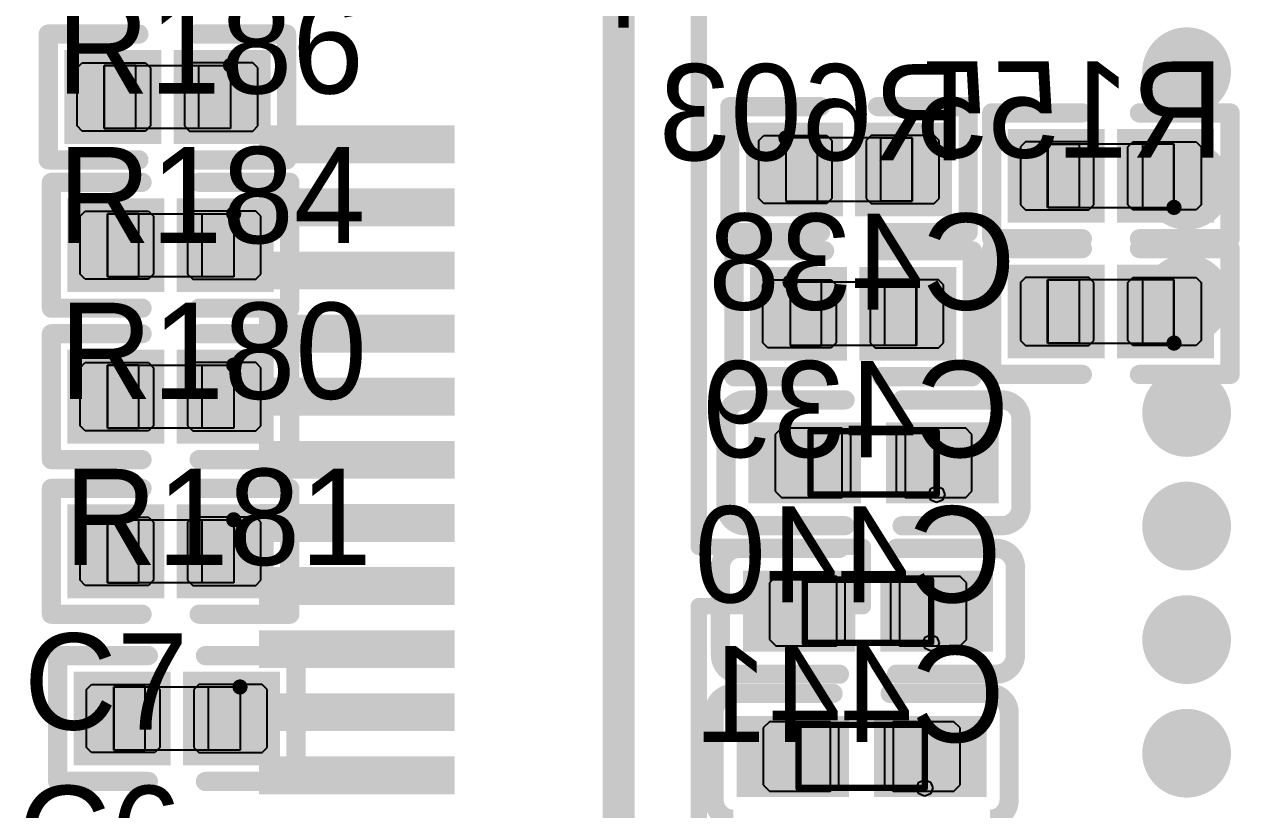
# Model space of a CAD drawing. Header units: millimetres. Extents: x 892 to 1144, y 1011 to 1123.
# Drawn here: x 938.07 to 947.7, y 1080.6 to 1086.83 of the extents above; entities that cross this region are included whole.
import ezdxf

# ---------------------------------------------------------------- set-up
doc = ezdxf.new("R2010")
doc.units = ezdxf.units.MM
for name, color, linetype in [('BottomLayer', 5, 'Continuous'), ('BottomOverlay', 54, 'Continuous'), ('BottomPaste', 16, 'Continuous'), ('BottomSolder', 6, 'Continuous'), ('Mechanical12', 56, 'Continuous'), ('Mechanical15', 56, 'Continuous'), ('Mechanical4', 56, 'Continuous'), ('Mechanical5', 56, 'Continuous'), ('Mechanical6', 56, 'Continuous'), ('TopLayer', 1, 'Continuous'), ('TopOverlay', 2, 'Continuous'), ('TopPaste', 8, 'Continuous'), ('TopSolder', 216, 'Continuous')]:
    doc.layers.add(name, color=color, linetype=linetype)

msp = doc.modelspace()

# ---------------------------------------------------------------- linework, layer by layer
at = {"layer": 'BottomLayer'}
for points in [[(941.475, 1085.725), (941.475, 1086.025), (939.925, 1085.725), (939.925, 1086.025)], [(943.8844, 1085.405), (944.45, 1085.405), (943.8844, 1085.945), (944.45, 1085.945)], [(944.75, 1085.405), (945.3156, 1085.405), (944.75, 1085.945), (945.3156, 1085.945)], [(946.525, 1085.895), (945.9594, 1085.895), (946.525, 1085.355), (945.9594, 1085.355)], [(947.3906, 1085.895), (946.825, 1085.895), (947.3906, 1085.355), (946.825, 1085.355)], [(941.475, 1085.225), (941.475, 1085.525), (939.925, 1085.225), (939.925, 1085.525)], [(941.475, 1084.725), (941.475, 1085.025), (939.925, 1084.725), (939.925, 1085.025)], [(943.9172, 1084.262), (944.4828, 1084.262), (943.9172, 1084.802), (944.4828, 1084.802)], [(944.7828, 1084.262), (945.3485, 1084.262), (944.7828, 1084.802), (945.3485, 1084.802)], [(946.525, 1084.82), (945.9594, 1084.82), (946.525, 1084.28), (945.9594, 1084.28)], [(947.3906, 1084.82), (946.825, 1084.82), (947.3906, 1084.28), (946.825, 1084.28)], [(941.475, 1084.225), (941.475, 1084.525), (939.925, 1084.225), (939.925, 1084.525)], [(941.475, 1083.725), (941.475, 1084.025), (939.925, 1083.725), (939.925, 1084.025)], [(944.6443, 1083.621), (943.8542, 1083.621), (944.6443, 1083.081), (943.8542, 1083.081)], [(945.7345, 1083.621), (944.9444, 1083.621), (945.7345, 1083.081), (944.9444, 1083.081)], [(941.475, 1083.225), (941.475, 1083.525), (939.925, 1083.225), (939.925, 1083.525)], [(941.475, 1082.725), (941.475, 1083.025), (939.925, 1082.725), (939.925, 1083.025)], [(941.475, 1082.225), (941.475, 1082.525), (939.925, 1082.225), (939.925, 1082.525)], [(944.6, 1082.445), (943.8099, 1082.445), (944.6, 1081.905), (943.8099, 1081.905)], [(945.6901, 1082.445), (944.9, 1082.445), (945.6901, 1081.905), (944.9, 1081.905)], [(941.475, 1081.725), (941.475, 1082.025), (939.925, 1081.725), (939.925, 1082.025)], [(941.475, 1081.225), (941.475, 1081.525), (939.925, 1081.225), (939.925, 1081.525)], [(944.55, 1081.295), (943.7599, 1081.295), (944.55, 1080.755), (943.7599, 1080.755)], [(945.6401, 1081.295), (944.85, 1081.295), (945.6401, 1080.755), (944.85, 1080.755)], [(941.475, 1080.725), (941.475, 1081.025), (939.925, 1080.725), (939.925, 1081.025)]]:
    msp.add_solid(points, dxfattribs=at)
at = {"layer": 'BottomOverlay', "const_width": 0.1524}
for points in [[(943.6558, 1086.1736), (944.3738, 1086.1736)], [(943.6558, 1085.1764), (943.6558, 1086.1736)], [(944.8262, 1086.1736), (945.5442, 1086.1736)], [(945.5442, 1085.1764), (945.5442, 1086.1736)], [(945.7308, 1085.1264), (945.7308, 1086.1236)], [(945.7308, 1086.1236), (946.4488, 1086.1236)], [(946.9012, 1086.1236), (947.6192, 1086.1236)], [(947.6192, 1085.1264), (947.6192, 1086.1236)], [(943.6558, 1085.1764), (944.3738, 1085.1764)], [(944.8262, 1085.1764), (945.5442, 1085.1764)], [(945.7308, 1085.1264), (946.4488, 1085.1264)], [(946.9012, 1085.1264), (947.6192, 1085.1264)], [(943.6886, 1085.0306), (944.4066, 1085.0306)], [(943.6886, 1084.0334), (943.6886, 1085.0306)], [(944.859, 1085.0306), (945.5771, 1085.0306)], [(945.5771, 1084.0334), (945.5771, 1085.0306)], [(945.7308, 1084.0514), (945.7308, 1085.0486)], [(945.7308, 1085.0486), (946.4488, 1085.0486)], [(946.9012, 1085.0486), (947.6192, 1085.0486)], [(947.6192, 1084.0514), (947.6192, 1085.0486)], [(943.6886, 1084.0334), (944.4066, 1084.0334)], [(944.859, 1084.0334), (945.5771, 1084.0334)], [(945.7308, 1084.0514), (946.4488, 1084.0514)], [(946.9012, 1084.0514), (947.6192, 1084.0514)], [(943.7781, 1083.8496), (944.5681, 1083.8496)], [(945.0206, 1083.8496), (945.8107, 1083.8496)], [(943.6257, 1083.0048), (943.6257, 1083.6972)], [(945.9631, 1083.0048), (945.9631, 1083.6972)], [(943.7781, 1082.8524), (944.5681, 1082.8524)], [(945.0206, 1082.8524), (945.8107, 1082.8524)], [(943.7337, 1082.6736), (944.5238, 1082.6736)], [(944.9762, 1082.6736), (945.7663, 1082.6736)], [(943.5813, 1081.8288), (943.5813, 1082.5212)], [(945.9187, 1081.8288), (945.9187, 1082.5212)], [(943.7337, 1081.6764), (944.5238, 1081.6764)], [(944.9762, 1081.6764), (945.7663, 1081.6764)], [(943.6837, 1081.5236), (944.4738, 1081.5236)], [(944.9262, 1081.5236), (945.7163, 1081.5236)], [(943.5313, 1080.6788), (943.5313, 1081.3712)], [(945.8687, 1080.6788), (945.8687, 1081.3712)]]:
    msp.add_lwpolyline(points, dxfattribs=at)
at = {"layer": 'BottomOverlay', "const_width": 0.0762}
for points in [[(943.6177, 1086.1736, 1), (943.6939, 1086.1736, 1)], [(943.6177, 1086.1736, 1), (943.6939, 1086.1736, 1)], [(944.3357, 1086.1736, 1), (944.4119, 1086.1736, 1)], [(944.7881, 1086.1736, 1), (944.8643, 1086.1736, 1)], [(945.5061, 1086.1736, 1), (945.5823, 1086.1736, 1)], [(945.5061, 1086.1736, 1), (945.5823, 1086.1736, 1)], [(945.6927, 1086.1236, 1), (945.7689, 1086.1236, 1)], [(945.6927, 1086.1236, 1), (945.7689, 1086.1236, 1)], [(946.4107, 1086.1236, 1), (946.4869, 1086.1236, 1)], [(946.8631, 1086.1236, 1), (946.9393, 1086.1236, 1)], [(947.5811, 1086.1236, 1), (947.6573, 1086.1236, 1)], [(947.5811, 1086.1236, 1), (947.6573, 1086.1236, 1)], [(943.6177, 1085.1764, 1), (943.6939, 1085.1764, 1)], [(943.6177, 1085.1764, 1), (943.6939, 1085.1764, 1)], [(944.3357, 1085.1764, 1), (944.4119, 1085.1764, 1)], [(944.7881, 1085.1764, 1), (944.8643, 1085.1764, 1)], [(945.5061, 1085.1764, 1), (945.5823, 1085.1764, 1)], [(945.5061, 1085.1764, 1), (945.5823, 1085.1764, 1)], [(945.6927, 1085.1264, 1), (945.7689, 1085.1264, 1)], [(945.6927, 1085.1264, 1), (945.7689, 1085.1264, 1)], [(946.4107, 1085.1264, 1), (946.4869, 1085.1264, 1)], [(946.8631, 1085.1264, 1), (946.9393, 1085.1264, 1)], [(947.5811, 1085.1264, 1), (947.6573, 1085.1264, 1)], [(947.5811, 1085.1264, 1), (947.6573, 1085.1264, 1)], [(943.6505, 1085.0306, 1), (943.7267, 1085.0306, 1)], [(943.6505, 1085.0306, 1), (943.7267, 1085.0306, 1)], [(944.3685, 1085.0306, 1), (944.4447, 1085.0306, 1)], [(944.8209, 1085.0306, 1), (944.8971, 1085.0306, 1)], [(945.539, 1085.0306, 1), (945.6152, 1085.0306, 1)], [(945.539, 1085.0306, 1), (945.6152, 1085.0306, 1)], [(945.6927, 1085.0486, 1), (945.7689, 1085.0486, 1)], [(945.6927, 1085.0486, 1), (945.7689, 1085.0486, 1)], [(946.4107, 1085.0486, 1), (946.4869, 1085.0486, 1)], [(946.8631, 1085.0486, 1), (946.9393, 1085.0486, 1)], [(947.5811, 1085.0486, 1), (947.6573, 1085.0486, 1)], [(947.5811, 1085.0486, 1), (947.6573, 1085.0486, 1)], [(943.6505, 1084.0334, 1), (943.7267, 1084.0334, 1)], [(943.6505, 1084.0334, 1), (943.7267, 1084.0334, 1)], [(944.3685, 1084.0334, 1), (944.4447, 1084.0334, 1)], [(944.8209, 1084.0334, 1), (944.8971, 1084.0334, 1)], [(945.539, 1084.0334, 1), (945.6152, 1084.0334, 1)], [(945.539, 1084.0334, 1), (945.6152, 1084.0334, 1)], [(945.6927, 1084.0514, 1), (945.7689, 1084.0514, 1)], [(945.6927, 1084.0514, 1), (945.7689, 1084.0514, 1)], [(946.4107, 1084.0514, 1), (946.4869, 1084.0514, 1)], [(946.8631, 1084.0514, 1), (946.9393, 1084.0514, 1)], [(947.5811, 1084.0514, 1), (947.6573, 1084.0514, 1)], [(947.5811, 1084.0514, 1), (947.6573, 1084.0514, 1)], [(943.74, 1083.8496, 1), (943.8162, 1083.8496, 1)], [(943.74, 1083.8496, 1), (943.8162, 1083.8496, 1)], [(944.53, 1083.8496, 1), (944.6062, 1083.8496, 1)], [(944.9825, 1083.8496, 1), (945.0587, 1083.8496, 1)], [(945.7726, 1083.8496, 1), (945.8488, 1083.8496, 1)], [(945.7726, 1083.8496, 1), (945.8488, 1083.8496, 1)], [(943.5876, 1083.6972, 1), (943.6638, 1083.6972, 1)], [(943.5876, 1083.6972, 1), (943.6638, 1083.6972, 1)], [(945.925, 1083.6972, 1), (946.0012, 1083.6972, 1)], [(945.925, 1083.6972, 1), (946.0012, 1083.6972, 1)], [(943.5876, 1083.0048, 1), (943.6638, 1083.0048, 1)], [(943.5876, 1083.0048, 1), (943.6638, 1083.0048, 1)], [(945.925, 1083.0048, 1), (946.0012, 1083.0048, 1)], [(945.925, 1083.0048, 1), (946.0012, 1083.0048, 1)], [(943.74, 1082.8524, 1), (943.8162, 1082.8524, 1)], [(943.74, 1082.8524, 1), (943.8162, 1082.8524, 1)], [(944.53, 1082.8524, 1), (944.6062, 1082.8524, 1)], [(944.9825, 1082.8524, 1), (945.0587, 1082.8524, 1)], [(945.7726, 1082.8524, 1), (945.8488, 1082.8524, 1)], [(945.7726, 1082.8524, 1), (945.8488, 1082.8524, 1)], [(943.6956, 1082.6736, 1), (943.7718, 1082.6736, 1)], [(943.6956, 1082.6736, 1), (943.7718, 1082.6736, 1)], [(944.4857, 1082.6736, 1), (944.5619, 1082.6736, 1)], [(944.9381, 1082.6736, 1), (945.0143, 1082.6736, 1)], [(945.7282, 1082.6736, 1), (945.8044, 1082.6736, 1)], [(945.7282, 1082.6736, 1), (945.8044, 1082.6736, 1)], [(943.5432, 1082.5212, 1), (943.6194, 1082.5212, 1)], [(943.5432, 1082.5212, 1), (943.6194, 1082.5212, 1)], [(945.8806, 1082.5212, 1), (945.9568, 1082.5212, 1)], [(945.8806, 1082.5212, 1), (945.9568, 1082.5212, 1)], [(943.5432, 1081.8288, 1), (943.6194, 1081.8288, 1)], [(943.5432, 1081.8288, 1), (943.6194, 1081.8288, 1)], [(945.8806, 1081.8288, 1), (945.9568, 1081.8288, 1)], [(945.8806, 1081.8288, 1), (945.9568, 1081.8288, 1)], [(943.6956, 1081.6764, 1), (943.7718, 1081.6764, 1)], [(943.6956, 1081.6764, 1), (943.7718, 1081.6764, 1)], [(944.4857, 1081.6764, 1), (944.5619, 1081.6764, 1)], [(944.9381, 1081.6764, 1), (945.0143, 1081.6764, 1)], [(945.7282, 1081.6764, 1), (945.8044, 1081.6764, 1)], [(945.7282, 1081.6764, 1), (945.8044, 1081.6764, 1)], [(943.6456, 1081.5236, 1), (943.7218, 1081.5236, 1)], [(943.6456, 1081.5236, 1), (943.7218, 1081.5236, 1)], [(944.4357, 1081.5236, 1), (944.5119, 1081.5236, 1)], [(944.8881, 1081.5236, 1), (944.9643, 1081.5236, 1)], [(945.6782, 1081.5236, 1), (945.7544, 1081.5236, 1)], [(945.6782, 1081.5236, 1), (945.7544, 1081.5236, 1)], [(943.4932, 1081.3712, 1), (943.5694, 1081.3712, 1)], [(943.4932, 1081.3712, 1), (943.5694, 1081.3712, 1)], [(945.8306, 1081.3712, 1), (945.9068, 1081.3712, 1)], [(945.8306, 1081.3712, 1), (945.9068, 1081.3712, 1)], [(943.4932, 1080.6788, 1), (943.5694, 1080.6788, 1)], [(943.4932, 1080.6788, 1), (943.5694, 1080.6788, 1)], [(945.8306, 1080.6788, 1), (945.9068, 1080.6788, 1)], [(945.8306, 1080.6788, 1), (945.9068, 1080.6788, 1)]]:
    msp.add_lwpolyline(points, format="xyb", close=True, dxfattribs=at)
at = {"layer": 'BottomOverlay', "const_width": 0.1524}
for points in [[(943.6257, 1083.6972, -0.414214), (943.7781, 1083.8496)], [(945.8107, 1083.8496, -0.414214), (945.9631, 1083.6972)], [(943.7781, 1082.8524, -0.414214), (943.6257, 1083.0048)], [(945.9631, 1083.0048, -0.414214), (945.8107, 1082.8524)], [(943.5813, 1082.5212, -0.414214), (943.7337, 1082.6736)], [(945.7663, 1082.6736, -0.414214), (945.9187, 1082.5212)], [(943.7337, 1081.6764, -0.414214), (943.5813, 1081.8288)], [(945.9187, 1081.8288, -0.414214), (945.7663, 1081.6764)], [(943.5313, 1081.3712, -0.414214), (943.6837, 1081.5236)], [(945.7163, 1081.5236, -0.414214), (945.8687, 1081.3712)], [(943.6837, 1080.5264, -0.414214), (943.5313, 1080.6788)], [(945.8687, 1080.6788, -0.414214), (945.7163, 1080.5264)]]:
    msp.add_lwpolyline(points, format="xyb", dxfattribs=at)
at = {"layer": 'BottomPaste'}
for p, q in [((943.8844, 1085.905), (943.9244, 1085.945)), ((943.9244, 1085.945), (944.425, 1085.945)), ((944.425, 1085.945), (944.465, 1085.905)), ((944.775, 1085.945), (944.735, 1085.905)), ((945.2756, 1085.945), (944.775, 1085.945)), ((945.3156, 1085.905), (945.2756, 1085.945)), ((943.8844, 1085.445), (943.8844, 1085.905)), ((944.465, 1085.905), (944.465, 1085.445)), ((944.735, 1085.905), (944.735, 1085.445)), ((945.3156, 1085.445), (945.3156, 1085.905)), ((945.9994, 1085.895), (945.9594, 1085.855)), ((945.9594, 1085.855), (945.9594, 1085.395)), ((946.5, 1085.895), (945.9994, 1085.895)), ((946.54, 1085.855), (946.5, 1085.895)), ((946.54, 1085.395), (946.54, 1085.855)), ((946.81, 1085.855), (946.85, 1085.895)), ((946.81, 1085.395), (946.81, 1085.855)), ((946.85, 1085.895), (947.3506, 1085.895)), ((947.3506, 1085.895), (947.3906, 1085.855)), ((947.3906, 1085.855), (947.3906, 1085.395)), ((943.9244, 1085.405), (943.8844, 1085.445)), ((944.465, 1085.445), (944.425, 1085.405)), ((944.735, 1085.445), (944.775, 1085.405)), ((945.2756, 1085.405), (945.3156, 1085.445)), ((944.425, 1085.405), (943.9244, 1085.405)), ((944.775, 1085.405), (945.2756, 1085.405)), ((945.9594, 1085.395), (945.9994, 1085.355)), ((945.9994, 1085.355), (946.5, 1085.355)), ((946.5, 1085.355), (946.54, 1085.395)), ((946.85, 1085.355), (946.81, 1085.395)), ((947.3506, 1085.355), (946.85, 1085.355)), ((947.3906, 1085.395), (947.3506, 1085.355)), ((943.9172, 1084.762), (943.9572, 1084.802)), ((943.9572, 1084.802), (944.4578, 1084.802)), ((944.4578, 1084.802), (944.4978, 1084.762)), ((944.8078, 1084.802), (944.7678, 1084.762)), ((945.3085, 1084.802), (944.8078, 1084.802)), ((945.3485, 1084.762), (945.3085, 1084.802)), ((945.9994, 1084.82), (945.9594, 1084.78)), ((945.9594, 1084.78), (945.9594, 1084.32)), ((946.5, 1084.82), (945.9994, 1084.82)), ((946.54, 1084.78), (946.5, 1084.82)), ((946.54, 1084.32), (946.54, 1084.78)), ((946.81, 1084.78), (946.85, 1084.82)), ((946.81, 1084.32), (946.81, 1084.78)), ((946.85, 1084.82), (947.3506, 1084.82)), ((947.3506, 1084.82), (947.3906, 1084.78)), ((947.3906, 1084.78), (947.3906, 1084.32)), ((943.9172, 1084.302), (943.9172, 1084.762)), ((944.4978, 1084.762), (944.4978, 1084.302)), ((944.7678, 1084.762), (944.7678, 1084.302)), ((945.3485, 1084.302), (945.3485, 1084.762)), ((943.9572, 1084.262), (943.9172, 1084.302)), ((944.4978, 1084.302), (944.4578, 1084.262)), ((944.7678, 1084.302), (944.8078, 1084.262)), ((945.3085, 1084.262), (945.3485, 1084.302)), ((945.9594, 1084.32), (945.9994, 1084.28)), ((946.5, 1084.28), (946.54, 1084.32)), ((946.85, 1084.28), (946.81, 1084.32)), ((947.3906, 1084.32), (947.3506, 1084.28)), ((944.4578, 1084.262), (943.9572, 1084.262)), ((944.8078, 1084.262), (945.3085, 1084.262)), ((945.9994, 1084.28), (946.5, 1084.28)), ((947.3506, 1084.28), (946.85, 1084.28)), ((944.0644, 1083.626), (944.0144, 1083.576)), ((944.5444, 1083.626), (944.0644, 1083.626)), ((944.6144, 1083.576), (944.5444, 1083.626)), ((945.0444, 1083.626), (944.9744, 1083.576)), ((945.5244, 1083.626), (945.0444, 1083.626)), ((945.5744, 1083.576), (945.5244, 1083.626)), ((944.0144, 1083.576), (944.0144, 1083.126)), ((944.6144, 1083.126), (944.6144, 1083.576)), ((944.9744, 1083.576), (944.9744, 1083.126)), ((945.5744, 1083.126), (945.5744, 1083.576)), ((944.0144, 1083.126), (944.0644, 1083.076)), ((944.5444, 1083.076), (944.6144, 1083.126)), ((944.9744, 1083.126), (945.0444, 1083.076)), ((945.5244, 1083.076), (945.5744, 1083.126)), ((944.0644, 1083.076), (944.5444, 1083.076)), ((945.0444, 1083.076), (945.5244, 1083.076)), ((944.02, 1082.45), (943.97, 1082.4)), ((943.97, 1082.4), (943.97, 1081.95)), ((944.5, 1082.45), (944.02, 1082.45)), ((944.57, 1082.4), (944.5, 1082.45)), ((944.57, 1081.95), (944.57, 1082.4)), ((945, 1082.45), (944.93, 1082.4)), ((944.93, 1082.4), (944.93, 1081.95)), ((945.48, 1082.45), (945, 1082.45)), ((945.53, 1082.4), (945.48, 1082.45)), ((945.53, 1081.95), (945.53, 1082.4)), ((943.97, 1081.95), (944.02, 1081.9)), ((944.02, 1081.9), (944.5, 1081.9)), ((944.5, 1081.9), (944.57, 1081.95)), ((944.93, 1081.95), (945, 1081.9)), ((945, 1081.9), (945.48, 1081.9)), ((945.48, 1081.9), (945.53, 1081.95)), ((943.97, 1081.3), (943.92, 1081.25)), ((944.45, 1081.3), (943.97, 1081.3)), ((944.52, 1081.25), (944.45, 1081.3)), ((944.95, 1081.3), (944.88, 1081.25)), ((945.43, 1081.3), (944.95, 1081.3)), ((945.48, 1081.25), (945.43, 1081.3)), ((943.92, 1081.25), (943.92, 1080.8)), ((944.52, 1080.8), (944.52, 1081.25)), ((944.88, 1081.25), (944.88, 1080.8)), ((945.48, 1080.8), (945.48, 1081.25)), ((943.92, 1080.8), (943.97, 1080.75)), ((943.97, 1080.75), (944.45, 1080.75)), ((944.45, 1080.75), (944.52, 1080.8)), ((944.88, 1080.8), (944.95, 1080.75)), ((944.95, 1080.75), (945.43, 1080.75)), ((945.43, 1080.75), (945.48, 1080.8))]:
    msp.add_line(p, q, dxfattribs=at)
for points in [[(941.475, 1085.725), (941.475, 1086.025), (939.925, 1085.725), (939.925, 1086.025)], [(943.8844, 1085.405), (944.45, 1085.405), (943.8844, 1085.945), (944.45, 1085.945)], [(944.75, 1085.405), (945.3156, 1085.405), (944.75, 1085.945), (945.3156, 1085.945)], [(946.525, 1085.895), (945.9594, 1085.895), (946.525, 1085.355), (945.9594, 1085.355)], [(947.3906, 1085.895), (946.825, 1085.895), (947.3906, 1085.355), (946.825, 1085.355)], [(941.475, 1085.225), (941.475, 1085.525), (939.925, 1085.225), (939.925, 1085.525)], [(941.475, 1084.725), (941.475, 1085.025), (939.925, 1084.725), (939.925, 1085.025)], [(943.9172, 1084.262), (944.4828, 1084.262), (943.9172, 1084.802), (944.4828, 1084.802)], [(944.7828, 1084.262), (945.3485, 1084.262), (944.7828, 1084.802), (945.3485, 1084.802)], [(946.525, 1084.82), (945.9594, 1084.82), (946.525, 1084.28), (945.9594, 1084.28)], [(947.3906, 1084.82), (946.825, 1084.82), (947.3906, 1084.28), (946.825, 1084.28)], [(941.475, 1084.225), (941.475, 1084.525), (939.925, 1084.225), (939.925, 1084.525)], [(941.475, 1083.725), (941.475, 1084.025), (939.925, 1083.725), (939.925, 1084.025)], [(944.6443, 1083.621), (943.8542, 1083.621), (944.6443, 1083.081), (943.8542, 1083.081)], [(945.7345, 1083.621), (944.9444, 1083.621), (945.7345, 1083.081), (944.9444, 1083.081)], [(941.475, 1083.225), (941.475, 1083.525), (939.925, 1083.225), (939.925, 1083.525)], [(941.475, 1082.725), (941.475, 1083.025), (939.925, 1082.725), (939.925, 1083.025)], [(941.475, 1082.225), (941.475, 1082.525), (939.925, 1082.225), (939.925, 1082.525)], [(944.6, 1082.445), (943.8099, 1082.445), (944.6, 1081.905), (943.8099, 1081.905)], [(945.6901, 1082.445), (944.9, 1082.445), (945.6901, 1081.905), (944.9, 1081.905)], [(941.475, 1081.725), (941.475, 1082.025), (939.925, 1081.725), (939.925, 1082.025)], [(941.475, 1081.225), (941.475, 1081.525), (939.925, 1081.225), (939.925, 1081.525)], [(944.55, 1081.295), (943.7599, 1081.295), (944.55, 1080.755), (943.7599, 1080.755)], [(945.6401, 1081.295), (944.85, 1081.295), (945.6401, 1080.755), (944.85, 1080.755)], [(941.475, 1080.725), (941.475, 1081.025), (939.925, 1080.725), (939.925, 1081.025)]]:
    msp.add_solid(points, dxfattribs=at)
at = {"layer": 'BottomSolder'}
for points in [[(941.475, 1085.725), (941.475, 1086.025), (939.925, 1085.725), (939.925, 1086.025)], [(943.7828, 1085.3034), (944.5516, 1085.3034), (943.7828, 1086.0466), (944.5516, 1086.0466)], [(944.6484, 1085.3034), (945.4172, 1085.3034), (944.6484, 1086.0466), (945.4172, 1086.0466)], [(946.6266, 1085.9966), (945.8578, 1085.9966), (946.6266, 1085.2534), (945.8578, 1085.2534)], [(947.4922, 1085.9966), (946.7234, 1085.9966), (947.4922, 1085.2534), (946.7234, 1085.2534)], [(941.475, 1085.225), (941.475, 1085.525), (939.925, 1085.225), (939.925, 1085.525)], [(941.475, 1084.725), (941.475, 1085.025), (939.925, 1084.725), (939.925, 1085.025)], [(943.8156, 1084.1604), (944.5844, 1084.1604), (943.8156, 1084.9036), (944.5844, 1084.9036)], [(944.6812, 1084.1604), (945.4501, 1084.1604), (944.6812, 1084.9036), (945.4501, 1084.9036)], [(946.6266, 1084.9216), (945.8578, 1084.9216), (946.6266, 1084.1784), (945.8578, 1084.1784)], [(947.4922, 1084.9216), (946.7234, 1084.9216), (947.4922, 1084.1784), (946.7234, 1084.1784)], [(941.475, 1084.225), (941.475, 1084.525), (939.925, 1084.225), (939.925, 1084.525)], [(941.475, 1083.725), (941.475, 1084.025), (939.925, 1083.725), (939.925, 1084.025)], [(944.6951, 1083.6718), (943.8034, 1083.6718), (944.6951, 1083.0302), (943.8034, 1083.0302)], [(945.7853, 1083.6718), (944.8936, 1083.6718), (945.7853, 1083.0302), (944.8936, 1083.0302)], [(941.475, 1083.225), (941.475, 1083.525), (939.925, 1083.225), (939.925, 1083.525)], [(941.475, 1082.725), (941.475, 1083.025), (939.925, 1082.725), (939.925, 1083.025)], [(941.475, 1082.225), (941.475, 1082.525), (939.925, 1082.225), (939.925, 1082.525)], [(944.6508, 1082.4958), (943.7591, 1082.4958), (944.6508, 1081.8542), (943.7591, 1081.8542)], [(945.7409, 1082.4958), (944.8492, 1082.4958), (945.7409, 1081.8542), (944.8492, 1081.8542)], [(941.475, 1081.725), (941.475, 1082.025), (939.925, 1081.725), (939.925, 1082.025)], [(941.475, 1081.225), (941.475, 1081.525), (939.925, 1081.225), (939.925, 1081.525)], [(944.6008, 1081.3458), (943.7091, 1081.3458), (944.6008, 1080.7042), (943.7091, 1080.7042)], [(945.6909, 1081.3458), (944.7992, 1081.3458), (945.6909, 1080.7042), (944.7992, 1080.7042)], [(941.475, 1080.725), (941.475, 1081.025), (939.925, 1080.725), (939.925, 1081.025)]]:
    msp.add_solid(points, dxfattribs=at)
at = {"layer": 'Mechanical12', "const_width": 0.254}
msp.add_lwpolyline([(942.775, 1069.125), (942.775, 1093.125)], dxfattribs=at)
at = {"layer": 'Mechanical15'}
for p, q in [((944.2944, 1083.101), (944.2944, 1083.601)), ((944.2944, 1083.601), (944.5443, 1083.601)), ((944.5443, 1083.601), (944.5443, 1083.101)), ((945.2944, 1083.601), (945.0444, 1083.601)), ((945.0444, 1083.601), (945.0444, 1083.101)), ((945.2944, 1083.101), (945.2944, 1083.601)), ((945.2294, 1083.101), (945.2484, 1083.1469)), ((945.2484, 1083.1469), (945.2944, 1083.1659)), ((945.2944, 1083.1659), (945.3403, 1083.1469)), ((945.3403, 1083.1469), (945.3593, 1083.101)), ((944.5443, 1083.101), (944.2944, 1083.101)), ((945.0444, 1083.101), (945.2944, 1083.101)), ((945.2294, 1083.101), (945.2294, 1083.101)), ((945.2484, 1083.0551), (945.2294, 1083.101)), ((945.2944, 1083.036), (945.2484, 1083.0551)), ((945.3403, 1083.0551), (945.2944, 1083.036)), ((945.3593, 1083.101), (945.3403, 1083.0551)), ((945.3593, 1083.101), (945.3593, 1083.101)), ((944.25, 1081.925), (944.25, 1082.425)), ((944.25, 1082.425), (944.5, 1082.425)), ((944.5, 1082.425), (944.5, 1081.925)), ((945.25, 1082.425), (945, 1082.425)), ((945, 1082.425), (945, 1081.925)), ((945.25, 1081.925), (945.25, 1082.425)), ((945.1851, 1081.925), (945.2041, 1081.9709)), ((945.2041, 1081.9709), (945.25, 1081.9899)), ((945.25, 1081.9899), (945.2959, 1081.9709)), ((945.2959, 1081.9709), (945.3149, 1081.925)), ((944.5, 1081.925), (944.25, 1081.925)), ((945, 1081.925), (945.25, 1081.925)), ((945.1851, 1081.925), (945.1851, 1081.925)), ((945.2041, 1081.8791), (945.1851, 1081.925)), ((945.25, 1081.86), (945.2041, 1081.8791)), ((945.2959, 1081.8791), (945.25, 1081.86)), ((945.3149, 1081.925), (945.2959, 1081.8791)), ((945.3149, 1081.925), (945.3149, 1081.925)), ((944.2, 1080.775), (944.2, 1081.275)), ((944.2, 1081.275), (944.45, 1081.275)), ((944.45, 1081.275), (944.45, 1080.775)), ((945.2, 1081.275), (944.95, 1081.275)), ((944.95, 1081.275), (944.95, 1080.775)), ((945.2, 1080.775), (945.2, 1081.275)), ((945.1351, 1080.775), (945.1541, 1080.8209)), ((945.1541, 1080.8209), (945.2, 1080.8399)), ((945.2, 1080.8399), (945.2459, 1080.8209)), ((945.2459, 1080.8209), (945.2649, 1080.775)), ((944.45, 1080.775), (944.2, 1080.775)), ((944.95, 1080.775), (945.2, 1080.775)), ((945.1351, 1080.775), (945.1351, 1080.775)), ((945.1541, 1080.7291), (945.1351, 1080.775)), ((945.2, 1080.7101), (945.1541, 1080.7291)), ((945.2459, 1080.7291), (945.2, 1080.7101)), ((945.2649, 1080.775), (945.2459, 1080.7291)), ((945.2649, 1080.775), (945.2649, 1080.775))]:
    msp.add_line(p, q, dxfattribs=at)
at = {"layer": 'Mechanical15', "const_width": 0.0508}
for points in [[(944.2944, 1083.101), (944.2944, 1083.601)], [(944.2944, 1083.601), (945.2944, 1083.601)], [(945.2944, 1083.101), (945.2944, 1083.601)], [(944.2944, 1083.101), (945.2944, 1083.101)], [(944.25, 1081.925), (944.25, 1082.425)], [(944.25, 1082.425), (945.25, 1082.425)], [(945.25, 1081.925), (945.25, 1082.425)], [(944.25, 1081.925), (945.25, 1081.925)], [(944.2, 1080.775), (944.2, 1081.275)], [(944.2, 1081.275), (945.2, 1081.275)], [(945.2, 1080.775), (945.2, 1081.275)], [(944.2, 1080.775), (945.2, 1080.775)]]:
    msp.add_lwpolyline(points, dxfattribs=at)
at = {"layer": 'Mechanical15', "const_width": 0.0254}
for points in [[(944.2817, 1083.601, 1), (944.3071, 1083.601, 1)], [(944.2817, 1083.601, 1), (944.3071, 1083.601, 1)], [(945.2817, 1083.601, 1), (945.3071, 1083.601, 1)], [(945.2817, 1083.601, 1), (945.3071, 1083.601, 1)], [(944.2817, 1083.101, 1), (944.3071, 1083.101, 1)], [(944.2817, 1083.101, 1), (944.3071, 1083.101, 1)], [(945.2817, 1083.101, 1), (945.3071, 1083.101, 1)], [(945.2817, 1083.101, 1), (945.3071, 1083.101, 1)], [(944.2373, 1082.425, 1), (944.2627, 1082.425, 1)], [(944.2373, 1082.425, 1), (944.2627, 1082.425, 1)], [(945.2373, 1082.425, 1), (945.2627, 1082.425, 1)], [(945.2373, 1082.425, 1), (945.2627, 1082.425, 1)], [(944.2373, 1081.925, 1), (944.2627, 1081.925, 1)], [(944.2373, 1081.925, 1), (944.2627, 1081.925, 1)], [(945.2373, 1081.925, 1), (945.2627, 1081.925, 1)], [(945.2373, 1081.925, 1), (945.2627, 1081.925, 1)], [(944.1873, 1081.275, 1), (944.2127, 1081.275, 1)], [(944.1873, 1081.275, 1), (944.2127, 1081.275, 1)], [(945.1873, 1081.275, 1), (945.2127, 1081.275, 1)], [(945.1873, 1081.275, 1), (945.2127, 1081.275, 1)], [(944.1873, 1080.775, 1), (944.2127, 1080.775, 1)], [(944.1873, 1080.775, 1), (944.2127, 1080.775, 1)], [(945.1873, 1080.775, 1), (945.2127, 1080.775, 1)], [(945.1873, 1080.775, 1), (945.2127, 1080.775, 1)]]:
    msp.add_lwpolyline(points, format="xyb", close=True, dxfattribs=at)
at = {"layer": 'Mechanical4'}
for p, q in [((938.6999, 1086.5002), (939.6999, 1086.5002)), ((938.6999, 1086.0001), (938.6999, 1086.5002)), ((939.6999, 1086.5002), (939.6999, 1086.0001)), ((939.6999, 1086.0001), (938.6999, 1086.0001)), ((945.1001, 1085.9252), (944.1001, 1085.9252)), ((944.1001, 1085.9252), (944.1001, 1085.4251)), ((945.1001, 1085.4251), (945.1001, 1085.9252)), ((947.1749, 1085.8749), (946.1749, 1085.8749)), ((946.1749, 1085.8749), (946.1749, 1085.3748)), ((947.1749, 1085.3748), (947.1749, 1085.8749)), ((944.1001, 1085.4251), (945.1001, 1085.4251)), ((946.1749, 1085.3748), (947.1749, 1085.3748)), ((938.7249, 1085.3252), (939.7249, 1085.3252)), ((938.7249, 1084.8251), (938.7249, 1085.3252)), ((939.7249, 1085.3252), (939.7249, 1084.8251)), ((939.7249, 1084.8251), (938.7249, 1084.8251)), ((945.1329, 1084.7822), (944.1329, 1084.7822)), ((944.1329, 1084.7822), (944.1329, 1084.2821)), ((945.1329, 1084.2821), (945.1329, 1084.7822)), ((947.1749, 1084.7999), (946.1749, 1084.7999)), ((946.1749, 1084.7999), (946.1749, 1084.2998)), ((947.1749, 1084.2998), (947.1749, 1084.7999)), ((944.1329, 1084.2821), (945.1329, 1084.2821)), ((946.1749, 1084.2998), (947.1749, 1084.2998)), ((938.7249, 1084.1252), (939.7249, 1084.1252)), ((938.7249, 1083.6251), (938.7249, 1084.1252)), ((939.7249, 1084.1252), (939.7249, 1083.6251)), ((939.7249, 1083.6251), (938.7249, 1083.6251)), ((938.7249, 1082.9002), (939.7249, 1082.9002)), ((938.7249, 1082.4001), (938.7249, 1082.9002)), ((939.7249, 1082.9002), (939.7249, 1082.4001)), ((939.7249, 1082.4001), (938.7249, 1082.4001)), ((938.7749, 1081.5752), (939.7749, 1081.5752)), ((938.7749, 1081.0751), (938.7749, 1081.5752)), ((939.7749, 1081.5752), (939.7749, 1081.0751)), ((939.7749, 1081.0751), (938.7749, 1081.0751))]:
    msp.add_line(p, q, dxfattribs=at)
at = {"layer": 'Mechanical5'}
for p, q in [((938.949, 1086.5), (938.699, 1086.5)), ((938.699, 1086.5), (938.699, 1086)), ((938.949, 1086), (938.949, 1086.5)), ((939.45, 1086.5), (939.7, 1086.5)), ((939.45, 1086), (939.45, 1086.5)), ((939.7, 1086.5), (939.7, 1086)), ((938.699, 1086), (938.949, 1086)), ((939.7, 1086), (939.45, 1086)), ((944.35, 1085.925), (944.1, 1085.925)), ((944.1, 1085.925), (944.1, 1085.425)), ((944.35, 1085.425), (944.35, 1085.925)), ((944.851, 1085.925), (945.101, 1085.925)), ((944.851, 1085.425), (944.851, 1085.925)), ((945.101, 1085.925), (945.101, 1085.425)), ((946.174, 1085.375), (946.174, 1085.875)), ((946.174, 1085.875), (946.424, 1085.875)), ((946.424, 1085.875), (946.424, 1085.375)), ((947.175, 1085.875), (946.925, 1085.875)), ((946.925, 1085.875), (946.925, 1085.375)), ((947.175, 1085.375), (947.175, 1085.875)), ((944.1, 1085.425), (944.35, 1085.425)), ((945.101, 1085.425), (944.851, 1085.425)), ((946.424, 1085.375), (946.174, 1085.375)), ((946.925, 1085.375), (947.175, 1085.375)), ((938.974, 1085.325), (938.724, 1085.325)), ((938.724, 1085.325), (938.724, 1084.825)), ((938.974, 1084.825), (938.974, 1085.325)), ((939.475, 1085.325), (939.725, 1085.325)), ((939.475, 1084.825), (939.475, 1085.325)), ((939.725, 1085.325), (939.725, 1084.825)), ((938.724, 1084.825), (938.974, 1084.825)), ((939.725, 1084.825), (939.475, 1084.825)), ((944.3828, 1084.782), (944.1328, 1084.782)), ((944.1328, 1084.782), (944.1328, 1084.282)), ((944.3828, 1084.282), (944.3828, 1084.782)), ((944.8838, 1084.782), (945.1338, 1084.782)), ((944.8838, 1084.282), (944.8838, 1084.782)), ((945.1338, 1084.782), (945.1338, 1084.282)), ((946.174, 1084.3), (946.174, 1084.8)), ((946.174, 1084.8), (946.424, 1084.8)), ((946.424, 1084.8), (946.424, 1084.3)), ((947.175, 1084.8), (946.925, 1084.8)), ((946.925, 1084.8), (946.925, 1084.3)), ((947.175, 1084.3), (947.175, 1084.8)), ((944.1328, 1084.282), (944.3828, 1084.282)), ((945.1338, 1084.282), (944.8838, 1084.282)), ((946.424, 1084.3), (946.174, 1084.3)), ((946.925, 1084.3), (947.175, 1084.3)), ((938.974, 1084.125), (938.724, 1084.125)), ((938.724, 1084.125), (938.724, 1083.625)), ((938.974, 1083.625), (938.974, 1084.125)), ((939.475, 1084.125), (939.725, 1084.125)), ((939.475, 1083.625), (939.475, 1084.125)), ((939.725, 1084.125), (939.725, 1083.625)), ((938.724, 1083.625), (938.974, 1083.625)), ((939.725, 1083.625), (939.475, 1083.625)), ((938.974, 1082.9), (938.724, 1082.9)), ((938.724, 1082.9), (938.724, 1082.4)), ((938.974, 1082.4), (938.974, 1082.9)), ((939.475, 1082.9), (939.725, 1082.9)), ((939.475, 1082.4), (939.475, 1082.9)), ((939.725, 1082.9), (939.725, 1082.4)), ((938.724, 1082.4), (938.974, 1082.4)), ((939.725, 1082.4), (939.475, 1082.4)), ((939.024, 1081.575), (938.774, 1081.575)), ((938.774, 1081.575), (938.774, 1081.075)), ((939.024, 1081.075), (939.024, 1081.575)), ((939.525, 1081.575), (939.775, 1081.575)), ((939.525, 1081.075), (939.525, 1081.575)), ((939.775, 1081.575), (939.775, 1081.075)), ((938.774, 1081.075), (939.024, 1081.075)), ((939.775, 1081.075), (939.525, 1081.075))]:
    msp.add_line(p, q, dxfattribs=at)
at = {"layer": 'Mechanical6'}
for points, const_width in [([(939.7298, 1086.4999, 1), (939.6699, 1086.4999, 1)], 0.06), ([(939.6549, 1086.4999, 1), (939.6849, 1086.4999, 1)], 0.03), ([(939.7148, 1086.4999, 1), (939.7448, 1086.4999, 1)], 0.03), ([(944.1301, 1085.9249, 1), (944.0702, 1085.9249, 1)], 0.06), ([(944.0552, 1085.9249, 1), (944.0852, 1085.9249, 1)], 0.03), ([(944.1151, 1085.9249, 1), (944.1451, 1085.9249, 1)], 0.03), ([(939.7548, 1085.3249, 1), (939.6949, 1085.3249, 1)], 0.06), ([(939.6799, 1085.3249, 1), (939.7099, 1085.3249, 1)], 0.03), ([(939.7398, 1085.3249, 1), (939.7698, 1085.3249, 1)], 0.03), ([(947.2048, 1085.3751, 1), (947.1449, 1085.3751, 1)], 0.06), ([(947.1299, 1085.3751, 1), (947.1599, 1085.3751, 1)], 0.03), ([(947.1898, 1085.3751, 1), (947.2198, 1085.3751, 1)], 0.03), ([(944.1629, 1084.7819, 1), (944.103, 1084.7819, 1)], 0.06), ([(944.088, 1084.7819, 1), (944.118, 1084.7819, 1)], 0.03), ([(944.1479, 1084.7819, 1), (944.1779, 1084.7819, 1)], 0.03), ([(947.2048, 1084.3001, 1), (947.1449, 1084.3001, 1)], 0.06), ([(947.1299, 1084.3001, 1), (947.1599, 1084.3001, 1)], 0.03), ([(947.1898, 1084.3001, 1), (947.2198, 1084.3001, 1)], 0.03), ([(939.7548, 1084.1249, 1), (939.6949, 1084.1249, 1)], 0.06), ([(939.6799, 1084.1249, 1), (939.7099, 1084.1249, 1)], 0.03), ([(939.7398, 1084.1249, 1), (939.7698, 1084.1249, 1)], 0.03), ([(939.7548, 1082.8999, 1), (939.6949, 1082.8999, 1)], 0.06), ([(939.6799, 1082.8999, 1), (939.7099, 1082.8999, 1)], 0.03), ([(939.7398, 1082.8999, 1), (939.7698, 1082.8999, 1)], 0.03), ([(939.8048, 1081.5749, 1), (939.7449, 1081.5749, 1)], 0.06), ([(939.7299, 1081.5749, 1), (939.7599, 1081.5749, 1)], 0.03), ([(939.7898, 1081.5749, 1), (939.8198, 1081.5749, 1)], 0.03)]:
    msp.add_lwpolyline(points, format="xyb", close=True, dxfattribs=dict(at, const_width=const_width))
at = {"layer": 'TopLayer', "const_width": 0.2501}
for points in [[(947.15, 1086.45, 1), (947.4001, 1086.45, 1)], [(947.15, 1085.5501, 1), (947.4001, 1085.5501, 1)], [(947.15, 1084.6499, 1), (947.4001, 1084.6499, 1)], [(947.15, 1083.75, 1), (947.4001, 1083.75, 1)], [(947.15, 1082.85, 1), (947.4001, 1082.85, 1)], [(947.15, 1081.9501, 1), (947.4001, 1081.9501, 1)], [(947.15, 1081.0499, 1), (947.4001, 1081.0499, 1)]]:
    msp.add_lwpolyline(points, format="xyb", close=True, dxfattribs=at)
at = {"layer": 'TopLayer'}
for points in [[(939.05, 1086.52), (938.4844, 1086.52), (939.05, 1085.98), (938.4844, 1085.98)], [(939.9156, 1086.52), (939.35, 1086.52), (939.9156, 1085.98), (939.35, 1085.98)], [(939.075, 1085.345), (938.5094, 1085.345), (939.075, 1084.805), (938.5094, 1084.805)], [(939.9406, 1085.345), (939.375, 1085.345), (939.9406, 1084.805), (939.375, 1084.805)], [(939.075, 1084.145), (938.5094, 1084.145), (939.075, 1083.605), (938.5094, 1083.605)], [(939.9406, 1084.145), (939.375, 1084.145), (939.9406, 1083.605), (939.375, 1083.605)], [(939.075, 1082.92), (938.5094, 1082.92), (939.075, 1082.38), (938.5094, 1082.38)], [(939.9406, 1082.92), (939.375, 1082.92), (939.9406, 1082.38), (939.375, 1082.38)], [(939.125, 1081.595), (938.5594, 1081.595), (939.125, 1081.055), (938.5594, 1081.055)], [(939.9906, 1081.595), (939.425, 1081.595), (939.9906, 1081.055), (939.425, 1081.055)]]:
    msp.add_solid(points, dxfattribs=at)
at = {"layer": 'TopOverlay'}
for points, const_width in [([(943.4099, 1082.6849), (943.4099, 1088.215)], 0.13), ([(938.2558, 1086.7486), (938.9738, 1086.7486)], 0.1524), ([(938.2558, 1085.7514), (938.2558, 1086.7486)], 0.1524), ([(939.4262, 1086.7486), (940.1442, 1086.7486)], 0.1524), ([(940.1442, 1085.7514), (940.1442, 1086.7486)], 0.1524), ([(938.2558, 1085.7514), (938.9738, 1085.7514)], 0.1524), ([(939.4262, 1085.7514), (940.1442, 1085.7514)], 0.1524), ([(938.2808, 1085.5736), (938.9988, 1085.5736)], 0.1524), ([(938.2808, 1084.5764), (938.2808, 1085.5736)], 0.1524), ([(939.4512, 1085.5736), (940.1692, 1085.5736)], 0.1524), ([(940.1692, 1084.5764), (940.1692, 1085.5736)], 0.1524), ([(938.2808, 1084.5764), (938.9988, 1084.5764)], 0.1524), ([(939.4512, 1084.5764), (940.1692, 1084.5764)], 0.1524), ([(938.2808, 1084.3736), (938.9988, 1084.3736)], 0.1524), ([(938.2808, 1083.3764), (938.2808, 1084.3736)], 0.1524), ([(939.4512, 1084.3736), (940.1692, 1084.3736)], 0.1524), ([(940.1692, 1083.3764), (940.1692, 1084.3736)], 0.1524), ([(938.2808, 1083.3764), (938.9988, 1083.3764)], 0.1524), ([(939.4512, 1083.3764), (940.1692, 1083.3764)], 0.1524), ([(938.2808, 1083.1486), (938.9988, 1083.1486)], 0.1524), ([(938.2808, 1082.1514), (938.2808, 1083.1486)], 0.1524), ([(939.4512, 1083.1486), (940.1692, 1083.1486)], 0.1524), ([(940.1692, 1082.1514), (940.1692, 1083.1486)], 0.1524), ([(943.4099, 1082.6849), (944.7099, 1082.6849)], 0.13), ([(944.7099, 1082.215), (944.7099, 1082.6849)], 0.13), ([(943.4099, 1082.215), (944.7099, 1082.215)], 0.13), ([(943.4099, 1076.6849), (943.4099, 1082.215)], 0.13), ([(938.2808, 1082.1514), (938.9988, 1082.1514)], 0.1524), ([(939.4512, 1082.1514), (940.1692, 1082.1514)], 0.1524), ([(938.3308, 1081.8236), (939.0488, 1081.8236)], 0.1524), ([(938.3308, 1080.8264), (938.3308, 1081.8236)], 0.1524), ([(939.5012, 1081.8236), (940.2192, 1081.8236)], 0.1524), ([(940.2192, 1080.8264), (940.2192, 1081.8236)], 0.1524), ([(938.3308, 1080.8264), (939.0488, 1080.8264)], 0.1524), ([(939.5012, 1080.8264), (940.2192, 1080.8264)], 0.1524)]:
    msp.add_lwpolyline(points, dxfattribs=dict(at, const_width=const_width))
for points, const_width in [([(938.2177, 1086.7486, 1), (938.2939, 1086.7486, 1)], 0.0762), ([(938.2177, 1086.7486, 1), (938.2939, 1086.7486, 1)], 0.0762), ([(938.9357, 1086.7486, 1), (939.0119, 1086.7486, 1)], 0.0762), ([(939.3881, 1086.7486, 1), (939.4643, 1086.7486, 1)], 0.0762), ([(940.1061, 1086.7486, 1), (940.1823, 1086.7486, 1)], 0.0762), ([(940.1061, 1086.7486, 1), (940.1823, 1086.7486, 1)], 0.0762), ([(938.2177, 1085.7514, 1), (938.2939, 1085.7514, 1)], 0.0762), ([(938.2177, 1085.7514, 1), (938.2939, 1085.7514, 1)], 0.0762), ([(938.9357, 1085.7514, 1), (939.0119, 1085.7514, 1)], 0.0762), ([(939.3881, 1085.7514, 1), (939.4643, 1085.7514, 1)], 0.0762), ([(940.1061, 1085.7514, 1), (940.1823, 1085.7514, 1)], 0.0762), ([(940.1061, 1085.7514, 1), (940.1823, 1085.7514, 1)], 0.0762), ([(938.2427, 1085.5736, 1), (938.3189, 1085.5736, 1)], 0.0762), ([(938.2427, 1085.5736, 1), (938.3189, 1085.5736, 1)], 0.0762), ([(938.9607, 1085.5736, 1), (939.0369, 1085.5736, 1)], 0.0762), ([(939.4131, 1085.5736, 1), (939.4893, 1085.5736, 1)], 0.0762), ([(940.1311, 1085.5736, 1), (940.2073, 1085.5736, 1)], 0.0762), ([(940.1311, 1085.5736, 1), (940.2073, 1085.5736, 1)], 0.0762), ([(938.2427, 1084.5764, 1), (938.3189, 1084.5764, 1)], 0.0762), ([(938.2427, 1084.5764, 1), (938.3189, 1084.5764, 1)], 0.0762), ([(938.9607, 1084.5764, 1), (939.0369, 1084.5764, 1)], 0.0762), ([(939.4131, 1084.5764, 1), (939.4893, 1084.5764, 1)], 0.0762), ([(940.1311, 1084.5764, 1), (940.2073, 1084.5764, 1)], 0.0762), ([(940.1311, 1084.5764, 1), (940.2073, 1084.5764, 1)], 0.0762), ([(938.2427, 1084.3736, 1), (938.3189, 1084.3736, 1)], 0.0762), ([(938.2427, 1084.3736, 1), (938.3189, 1084.3736, 1)], 0.0762), ([(938.9607, 1084.3736, 1), (939.0369, 1084.3736, 1)], 0.0762), ([(939.4131, 1084.3736, 1), (939.4893, 1084.3736, 1)], 0.0762), ([(940.1311, 1084.3736, 1), (940.2073, 1084.3736, 1)], 0.0762), ([(940.1311, 1084.3736, 1), (940.2073, 1084.3736, 1)], 0.0762), ([(938.2427, 1083.3764, 1), (938.3189, 1083.3764, 1)], 0.0762), ([(938.2427, 1083.3764, 1), (938.3189, 1083.3764, 1)], 0.0762), ([(938.9607, 1083.3764, 1), (939.0369, 1083.3764, 1)], 0.0762), ([(939.4131, 1083.3764, 1), (939.4893, 1083.3764, 1)], 0.0762), ([(940.1311, 1083.3764, 1), (940.2073, 1083.3764, 1)], 0.0762), ([(940.1311, 1083.3764, 1), (940.2073, 1083.3764, 1)], 0.0762), ([(938.2427, 1083.1486, 1), (938.3189, 1083.1486, 1)], 0.0762), ([(938.2427, 1083.1486, 1), (938.3189, 1083.1486, 1)], 0.0762), ([(938.9607, 1083.1486, 1), (939.0369, 1083.1486, 1)], 0.0762), ([(939.4131, 1083.1486, 1), (939.4893, 1083.1486, 1)], 0.0762), ([(940.1311, 1083.1486, 1), (940.2073, 1083.1486, 1)], 0.0762), ([(940.1311, 1083.1486, 1), (940.2073, 1083.1486, 1)], 0.0762), ([(943.3774, 1082.6849, 1), (943.4424, 1082.6849, 1)], 0.065), ([(943.3774, 1082.6849, 1), (943.4424, 1082.6849, 1)], 0.065), ([(944.6774, 1082.6849, 1), (944.7424, 1082.6849, 1)], 0.065), ([(944.6774, 1082.6849, 1), (944.7424, 1082.6849, 1)], 0.065), ([(943.3774, 1082.215, 1), (943.4424, 1082.215, 1)], 0.065), ([(943.3774, 1082.215, 1), (943.4424, 1082.215, 1)], 0.065), ([(944.6774, 1082.215, 1), (944.7424, 1082.215, 1)], 0.065), ([(944.6774, 1082.215, 1), (944.7424, 1082.215, 1)], 0.065), ([(938.2427, 1082.1514, 1), (938.3189, 1082.1514, 1)], 0.0762), ([(938.2427, 1082.1514, 1), (938.3189, 1082.1514, 1)], 0.0762), ([(938.9607, 1082.1514, 1), (939.0369, 1082.1514, 1)], 0.0762), ([(939.4131, 1082.1514, 1), (939.4893, 1082.1514, 1)], 0.0762), ([(940.1311, 1082.1514, 1), (940.2073, 1082.1514, 1)], 0.0762), ([(940.1311, 1082.1514, 1), (940.2073, 1082.1514, 1)], 0.0762), ([(938.2927, 1081.8236, 1), (938.3689, 1081.8236, 1)], 0.0762), ([(938.2927, 1081.8236, 1), (938.3689, 1081.8236, 1)], 0.0762), ([(939.0107, 1081.8236, 1), (939.0869, 1081.8236, 1)], 0.0762), ([(939.4631, 1081.8236, 1), (939.5393, 1081.8236, 1)], 0.0762), ([(940.1811, 1081.8236, 1), (940.2573, 1081.8236, 1)], 0.0762), ([(940.1811, 1081.8236, 1), (940.2573, 1081.8236, 1)], 0.0762), ([(938.2927, 1080.8264, 1), (938.3689, 1080.8264, 1)], 0.0762), ([(938.2927, 1080.8264, 1), (938.3689, 1080.8264, 1)], 0.0762), ([(939.0107, 1080.8264, 1), (939.0869, 1080.8264, 1)], 0.0762), ([(939.4631, 1080.8264, 1), (939.5393, 1080.8264, 1)], 0.0762), ([(940.1811, 1080.8264, 1), (940.2573, 1080.8264, 1)], 0.0762), ([(940.1811, 1080.8264, 1), (940.2573, 1080.8264, 1)], 0.0762)]:
    msp.add_lwpolyline(points, format="xyb", close=True, dxfattribs=dict(at, const_width=const_width))
at = {"layer": 'TopPaste'}
for p, q in [((938.4844, 1086.48), (938.5244, 1086.52)), ((938.5244, 1086.52), (939.025, 1086.52)), ((939.025, 1086.52), (939.065, 1086.48)), ((939.375, 1086.52), (939.335, 1086.48)), ((939.8756, 1086.52), (939.375, 1086.52)), ((939.9156, 1086.48), (939.8756, 1086.52)), ((938.4844, 1086.02), (938.4844, 1086.48)), ((939.065, 1086.48), (939.065, 1086.02)), ((939.335, 1086.48), (939.335, 1086.02)), ((939.9156, 1086.02), (939.9156, 1086.48)), ((938.5244, 1085.98), (938.4844, 1086.02)), ((939.065, 1086.02), (939.025, 1085.98)), ((939.335, 1086.02), (939.375, 1085.98)), ((939.8756, 1085.98), (939.9156, 1086.02)), ((939.025, 1085.98), (938.5244, 1085.98)), ((939.375, 1085.98), (939.8756, 1085.98)), ((938.5094, 1085.305), (938.5494, 1085.345)), ((938.5494, 1085.345), (939.05, 1085.345)), ((939.05, 1085.345), (939.09, 1085.305)), ((939.4, 1085.345), (939.36, 1085.305)), ((939.9006, 1085.345), (939.4, 1085.345)), ((939.9406, 1085.305), (939.9006, 1085.345)), ((938.5094, 1084.845), (938.5094, 1085.305)), ((939.09, 1085.305), (939.09, 1084.845)), ((939.36, 1085.305), (939.36, 1084.845)), ((939.9406, 1084.845), (939.9406, 1085.305)), ((938.5494, 1084.805), (938.5094, 1084.845)), ((939.05, 1084.805), (938.5494, 1084.805)), ((939.09, 1084.845), (939.05, 1084.805)), ((939.36, 1084.845), (939.4, 1084.805)), ((939.4, 1084.805), (939.9006, 1084.805)), ((939.9006, 1084.805), (939.9406, 1084.845)), ((938.5094, 1084.105), (938.5494, 1084.145)), ((938.5094, 1083.645), (938.5094, 1084.105)), ((938.5494, 1084.145), (939.05, 1084.145)), ((939.05, 1084.145), (939.09, 1084.105)), ((939.09, 1084.105), (939.09, 1083.645)), ((939.4, 1084.145), (939.36, 1084.105)), ((939.36, 1084.105), (939.36, 1083.645)), ((939.9006, 1084.145), (939.4, 1084.145)), ((939.9406, 1084.105), (939.9006, 1084.145)), ((939.9406, 1083.645), (939.9406, 1084.105)), ((938.5494, 1083.605), (938.5094, 1083.645)), ((939.09, 1083.645), (939.05, 1083.605)), ((939.36, 1083.645), (939.4, 1083.605)), ((939.9006, 1083.605), (939.9406, 1083.645)), ((939.05, 1083.605), (938.5494, 1083.605)), ((939.4, 1083.605), (939.9006, 1083.605)), ((938.5094, 1082.88), (938.5494, 1082.92)), ((938.5094, 1082.42), (938.5094, 1082.88)), ((938.5494, 1082.92), (939.05, 1082.92)), ((939.05, 1082.92), (939.09, 1082.88)), ((939.09, 1082.88), (939.09, 1082.42)), ((939.4, 1082.92), (939.36, 1082.88)), ((939.36, 1082.88), (939.36, 1082.42)), ((939.9006, 1082.92), (939.4, 1082.92)), ((939.9406, 1082.88), (939.9006, 1082.92)), ((939.9406, 1082.42), (939.9406, 1082.88)), ((938.5494, 1082.38), (938.5094, 1082.42)), ((939.05, 1082.38), (938.5494, 1082.38)), ((939.09, 1082.42), (939.05, 1082.38)), ((939.36, 1082.42), (939.4, 1082.38)), ((939.4, 1082.38), (939.9006, 1082.38)), ((939.9006, 1082.38), (939.9406, 1082.42)), ((938.5594, 1081.555), (938.5994, 1081.595)), ((938.5994, 1081.595), (939.1, 1081.595)), ((939.1, 1081.595), (939.14, 1081.555)), ((939.45, 1081.595), (939.41, 1081.555)), ((939.9506, 1081.595), (939.45, 1081.595)), ((939.9906, 1081.555), (939.9506, 1081.595)), ((938.5594, 1081.095), (938.5594, 1081.555)), ((939.14, 1081.555), (939.14, 1081.095)), ((939.41, 1081.555), (939.41, 1081.095)), ((939.9906, 1081.095), (939.9906, 1081.555)), ((938.5994, 1081.055), (938.5594, 1081.095)), ((939.1, 1081.055), (938.5994, 1081.055)), ((939.14, 1081.095), (939.1, 1081.055)), ((939.41, 1081.095), (939.45, 1081.055)), ((939.45, 1081.055), (939.9506, 1081.055)), ((939.9506, 1081.055), (939.9906, 1081.095))]:
    msp.add_line(p, q, dxfattribs=at)
at = {"layer": 'TopPaste', "const_width": 0.2501}
for points in [[(947.15, 1086.45, 1), (947.4001, 1086.45, 1)], [(947.15, 1085.5501, 1), (947.4001, 1085.5501, 1)], [(947.15, 1084.6499, 1), (947.4001, 1084.6499, 1)], [(947.15, 1083.75, 1), (947.4001, 1083.75, 1)], [(947.15, 1082.85, 1), (947.4001, 1082.85, 1)], [(947.15, 1081.9501, 1), (947.4001, 1081.9501, 1)], [(947.15, 1081.0499, 1), (947.4001, 1081.0499, 1)]]:
    msp.add_lwpolyline(points, format="xyb", close=True, dxfattribs=at)
at = {"layer": 'TopPaste'}
for points in [[(939.05, 1086.52), (938.4844, 1086.52), (939.05, 1085.98), (938.4844, 1085.98)], [(939.9156, 1086.52), (939.35, 1086.52), (939.9156, 1085.98), (939.35, 1085.98)], [(939.075, 1085.345), (938.5094, 1085.345), (939.075, 1084.805), (938.5094, 1084.805)], [(939.9406, 1085.345), (939.375, 1085.345), (939.9406, 1084.805), (939.375, 1084.805)], [(939.075, 1084.145), (938.5094, 1084.145), (939.075, 1083.605), (938.5094, 1083.605)], [(939.9406, 1084.145), (939.375, 1084.145), (939.9406, 1083.605), (939.375, 1083.605)], [(939.075, 1082.92), (938.5094, 1082.92), (939.075, 1082.38), (938.5094, 1082.38)], [(939.9406, 1082.92), (939.375, 1082.92), (939.9406, 1082.38), (939.375, 1082.38)], [(939.125, 1081.595), (938.5594, 1081.595), (939.125, 1081.055), (938.5594, 1081.055)], [(939.9906, 1081.595), (939.425, 1081.595), (939.9906, 1081.055), (939.425, 1081.055)]]:
    msp.add_solid(points, dxfattribs=at)
at = {"layer": 'TopSolder', "const_width": 0.3517}
for points in [[(947.0992, 1086.45, 1), (947.4509, 1086.45, 1)], [(947.0992, 1085.5501, 1), (947.4509, 1085.5501, 1)], [(947.0992, 1084.6499, 1), (947.4509, 1084.6499, 1)], [(947.0992, 1083.75, 1), (947.4509, 1083.75, 1)], [(947.0992, 1082.85, 1), (947.4509, 1082.85, 1)], [(947.0992, 1081.9501, 1), (947.4509, 1081.9501, 1)], [(947.0992, 1081.0499, 1), (947.4509, 1081.0499, 1)]]:
    msp.add_lwpolyline(points, format="xyb", close=True, dxfattribs=at)
at = {"layer": 'TopSolder'}
for points in [[(939.1516, 1086.6216), (938.3828, 1086.6216), (939.1516, 1085.8784), (938.3828, 1085.8784)], [(940.0172, 1086.6216), (939.2484, 1086.6216), (940.0172, 1085.8784), (939.2484, 1085.8784)], [(939.1766, 1085.4466), (938.4078, 1085.4466), (939.1766, 1084.7034), (938.4078, 1084.7034)], [(940.0422, 1085.4466), (939.2734, 1085.4466), (940.0422, 1084.7034), (939.2734, 1084.7034)], [(939.1766, 1084.2466), (938.4078, 1084.2466), (939.1766, 1083.5034), (938.4078, 1083.5034)], [(940.0422, 1084.2466), (939.2734, 1084.2466), (940.0422, 1083.5034), (939.2734, 1083.5034)], [(939.1766, 1083.0216), (938.4078, 1083.0216), (939.1766, 1082.2784), (938.4078, 1082.2784)], [(940.0422, 1083.0216), (939.2734, 1083.0216), (940.0422, 1082.2784), (939.2734, 1082.2784)], [(939.2266, 1081.6966), (938.4578, 1081.6966), (939.2266, 1080.9534), (938.4578, 1080.9534)], [(940.0922, 1081.6966), (939.3234, 1081.6966), (940.0922, 1080.9534), (939.3234, 1080.9534)]]:
    msp.add_solid(points, dxfattribs=at)

# ---------------------------------------------------------------- texts
at = {"layer": 'BottomOverlay', "text_generation_flag": 2}
msp.add_text('R601', height=0.762, rotation=90, dxfattribs=at).set_placement((942.8554, 1089.1858))
for s, p in [('R603', (945.529, 1085.7484)), ('R155', (947.5696, 1085.769)), ('C438', (945.921, 1084.564)), ('C439', (945.8702, 1083.3956)), ('C440', (945.8114, 1082.2452)), ('C441', (945.835, 1081.1382))]:
    msp.add_text(s, height=0.762, dxfattribs=at).set_placement(p)
at = {"layer": 'TopOverlay'}
for s, p in [('R186', (938.3196, 1086.2774)), ('R184', (938.3316, 1085.0916)), ('R180', (938.344, 1083.8576)), ('R181', (938.3816, 1082.5416)), ('C7', (938.0626, 1081.2376)), ('C6', (938.0142, 1080.0296))]:
    msp.add_text(s, height=0.762, dxfattribs=at).set_placement(p)

doc.saveas('drawing.dxf')
